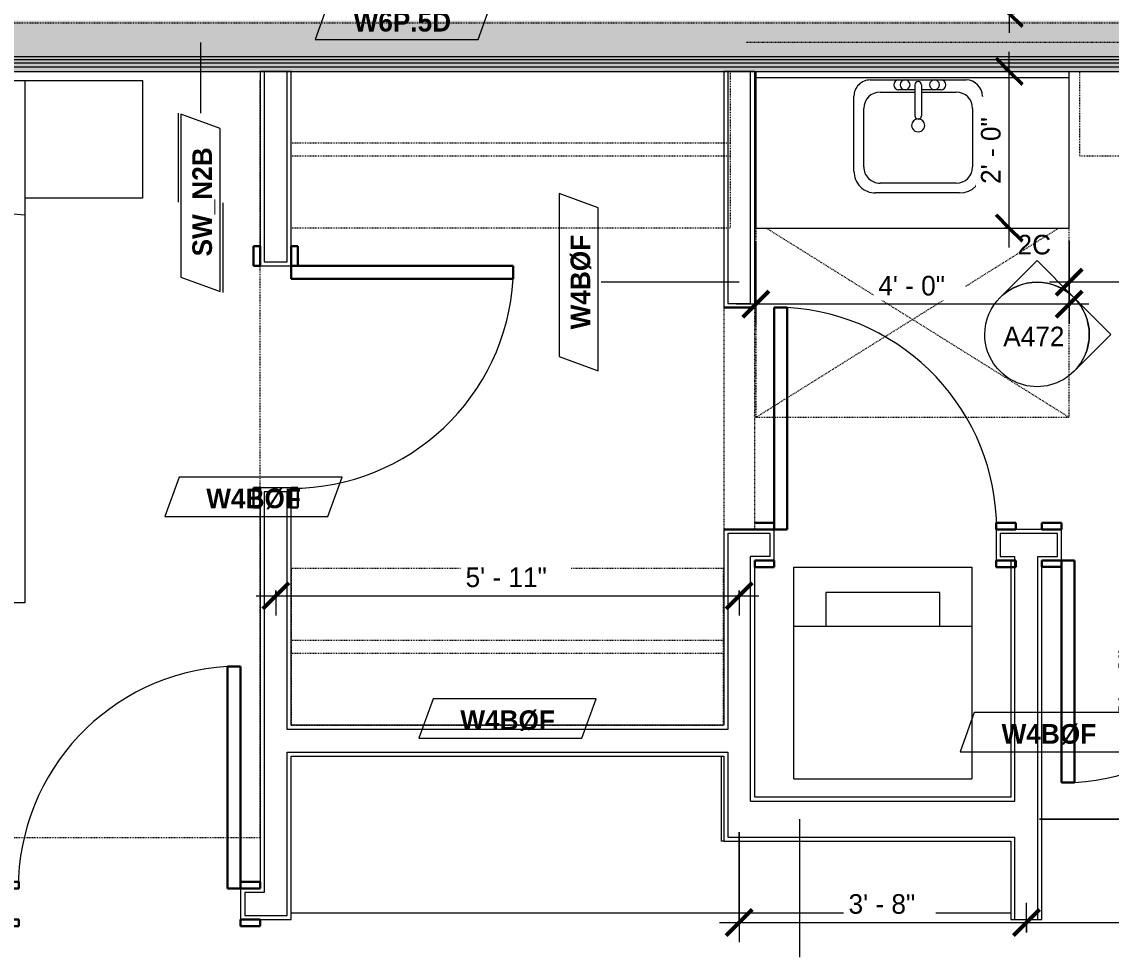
# Model space of a CAD drawing. Header units: inches. Extents: x -4010 to -1814, y 9846 to 12241.
# Drawn here: x -3726.6 to -3559.7, y 10698 to 10841.3 of the extents above; entities that cross this region are included whole.
import ezdxf

# ---------------------------------------------------------------- set-up
doc = ezdxf.new("R2010")
doc.units = ezdxf.units.IN
doc.header["$MEASUREMENT"] = 0
for name, pattern in [('Dash', [0.25, 0.125, -0.125]), ('Dash 3_32_', [0.1875, 0.09375, -0.09375]), ('Dash_2_', [0.25, 0.125, -0.125]), ('Overhead', [0.15625, 0.09375, -0.0625])]:
    doc.linetypes.add(name, pattern=pattern)
for name, color, linetype, lineweight in [('0-1', 7, 'Continuous', 5), ('A-ANNO-DIMS', 211, 'Continuous', 9), ('A-ANNO-DIMS-32', 211, 'Continuous', 9), ('A-DETL-1', 90, 'Dash 3_32_', 18), ('A-DETL-GENF-3', 92, 'Overhead', 9), ('A-DETL-MEDM', 33, 'Continuous', 30), ('A-DOOR-3', 31, 'Continuous', 9), ('A-DOOR-4', 31, 'Continuous', 30), ('A-DOOR-FRAM-3', 31, 'Continuous', 30), ('A-GENM', 5, 'Continuous', 9), ('A-GENM-HDLN', 13, 'Dash', 9), ('A-WALL', 113, 'Continuous', 18), ('A-WALL-2', 250, 'Continuous', 18), ('A-WALL-3', 113, 'Continuous', 9), ('A-WALL-IDEN', 211, 'Continuous', 9), ('G-ANNO-SYMB-3', 111, 'Continuous', 9), ('G-ANNO-SYMB-4', 111, 'Dash_2_', 9), ('I-FURN', 30, 'Continuous', 9), ('I-FURN-HDLN', 30, 'Dash', 9), ('I-WALL-1', 21, 'Continuous', 18), ('I-WALL-2', 241, 'Continuous', 5), ('I-WALL-3', 7, 'Continuous', 9), ('P-SANR-FIXT', 6, 'Continuous', 9), ('Q-CASE', 31, 'Continuous', 9), ('Q-CASE-1', 31, 'Dash', 9), ('Q-CASE-HDLN', 31, 'Dash', 9)]:
    doc.layers.add(name, color=color, linetype=linetype, lineweight=lineweight)
doc.styles.add('Century Gothic', font='ufonts.com_century-gothic.ttf', dxfattribs={"height": 3})
doc.styles.add('Century Gothic_B_1', font='GOTHICB.TTF', dxfattribs={"height": 3})
doc.dimstyles.new('OD_1__HACK_2', dxfattribs={"dimscale": 12, "dimtxt": 3.132505, "dimasz": 0.333333, "dimexe": 0.25, "dimexo": 0.166667, "dimgap": 0.041667, "dimtad": 1, "dimdec": 4, "dimrnd": 0.0625, "dimzin": 3, "dimdsep": 46, "dimlunit": 4, "dimtxsty": 'Century Gothic', "dimblk1": 'OBLIQUE', "dimblk2": 'OBLIQUE', "dimsah": 1, "dimcen": 0.09, "dimdle": 0.25, "dimazin": 0, "dimtfac": 1, "dimtdec": 4, "dimtix": 1, "dimtmove": 0, "dimatfit": 3, "dimfxl": 1, "dimtvp": 1, "dimtfill": 1, "dimfrac": 2, "dimtolj": 1, "dimtzin": 0, "dimarcsym": 2})
doc.dimstyles.new('OD_1__HACK_2_1', dxfattribs={"dimscale": 12, "dimtxt": 3.132505, "dimasz": 0.333333, "dimexe": 0.25, "dimexo": 0.166667, "dimgap": 0.041667, "dimtad": 1, "dimdec": 4, "dimrnd": 0.0625, "dimzin": 3, "dimdsep": 46, "dimlunit": 4, "dimtxsty": 'Century Gothic', "dimblk1": 'OBLIQUE', "dimblk2": 'OBLIQUE', "dimsah": 1, "dimcen": 0.09, "dimdle": 0.25, "dimazin": 0, "dimtfac": 1, "dimtdec": 4, "dimtix": 1, "dimtmove": 0, "dimatfit": 3, "dimfxl": 1, "dimtvp": 1, "dimtfill": 1, "dimfrac": 2, "dimtolj": 1, "dimtzin": 0, "dimarcsym": 2})

# ---------------------------------------------------------------- blocks, each defined once
blk = doc.blocks.new('CTR - 1st Phase - Common Walls_rvt-1-UNIT PLANS - 2ND _ 3RD FLOOR')
at = {"layer": 'I-WALL-1'}
blk.add_hatch(color=256, dxfattribs=at).paths.add_polyline_path([(-3487.3, 10833.75), (-3487.3, 10834.38), (-3852.47, 10834.38), (-3852.47, 10833.75), (-3489.32, 10833.75)], flags=0)
at = {"layer": 'I-WALL-2'}
for points in [[(-3487.3, 10836), (-3486.67, 10836), (-3486.67, 10841.5), (-3852.47, 10841.5), (-3852.47, 10836), (-3494.85, 10836)], [(-3487.3, 10835.5), (-3486.67, 10835.5), (-3486.67, 10836), (-3852.47, 10836), (-3852.47, 10835.5), (-3494.85, 10835.5)], [(-3486.67, 10835), (-3486.67, 10835.5), (-3852.47, 10835.5), (-3852.47, 10835), (-3487.3, 10835)], [(-3486.67, 10834.38), (-3486.67, 10835), (-3852.47, 10835), (-3852.47, 10834.38), (-3487.3, 10834.38)]]:
    blk.add_hatch(color=256, dxfattribs=at).paths.add_polyline_path(points, flags=0)
at = {"layer": 'A-WALL-2'}
for p, q in [((-3487.3, 10836), (-3852.47, 10836)), ((-3487.3, 10835.5), (-3852.47, 10835.5)), ((-3487.3, 10835), (-3852.47, 10835)), ((-3487.3, 10834.38), (-3852.47, 10834.38))]:
    blk.add_line(p, q, dxfattribs=at)
at = {"layer": 'I-WALL-3'}
blk.add_line((-3852.47, 10833.75), (-3527.82, 10833.75), dxfattribs=at)
blk = doc.blocks.new('SWING - SINGLE - FLUSH - 2-10 x 6-8 - PRIVACY-3199407-UNIT PLANS - 2ND _ 3RD FLOOR')
at = {"layer": 'A-DOOR-3'}
blk.add_arc((17, 2.37), 34.07, 93.3657, 180, dxfattribs=at)
at = {"layer": 'A-DOOR-4'}
for p, q in [((15, 2.37), (15, 36.38)), ((17, 36.38), (15, 36.38)), ((17, 2.37), (17, 36.38)), ((17, 2.37), (15, 2.37))]:
    blk.add_line(p, q, dxfattribs=at)
at = {"layer": 'A-DOOR-FRAM-3'}
for p, q in [((-17, 3.37), (-20, 3.37)), ((-20, 3.37), (-20, 2.37)), ((-17, 2.37), (-17, 3.37)), ((20, 3.37), (17, 3.37)), ((17, 3.37), (17, 2.37)), ((20, 2.37), (20, 3.37)), ((-20, 2.37), (-17, 2.37)), ((17, 2.37), (20, 2.37)), ((-17, -2.38), (-20, -2.38)), ((-20, -2.38), (-20, -3.38)), ((-17, -3.38), (-17, -2.38)), ((20, -2.38), (17, -2.38)), ((17, -2.38), (17, -3.38)), ((20, -3.38), (20, -2.38)), ((-20, -3.38), (-17, -3.38)), ((17, -3.38), (20, -3.38))]:
    blk.add_line(p, q, dxfattribs=at)
blk = doc.blocks.new('OD_CW_Closet - OD_CW_Closet-3838442-UNIT PLANS - 2ND _ 3RD FLOOR')
at = {"layer": 'Q-CASE-HDLN'}
for p, q in [((0.74, -24), (0.74, 0)), ((0.74, 0), (67.99, 0)), ((67.99, 0), (67.99, -24)), ((0.74, -11), (67.99, -11)), ((0.74, -13), (67.99, -13)), ((67.99, -24), (0.74, -24))]:
    blk.add_line(p, q, dxfattribs=at)
blk = doc.blocks.new('Bed-Standard - King 78_ x 80_-3761489-UNIT PLANS - 2ND _ 3RD FLOOR')
at = {"layer": 'I-FURN'}
for p, q in [((-28.31, 41.8), (49.69, 41.8)), ((-28.31, -38.2), (-28.31, 41.8)), ((49.69, 41.8), (49.69, -38.2)), ((49.69, -24.2), (-28.31, -17.63)), ((-25.31, -24.2), (46.69, -24.2)), ((-25.31, -36.2), (-25.31, -24.2)), ((46.69, -36.2), (46.69, -24.2)), ((-25.31, -36.2), (46.69, -36.2)), ((49.69, -38.2), (-28.31, -38.2))]:
    blk.add_line(p, q, dxfattribs=at)
at = {"layer": 'I-FURN-HDLN'}
for p, q in [((-64.31, 77.8), (73.69, 77.8)), ((-64.31, 27.19), (-64.31, 77.8)), ((67.69, 77.8), (67.69, 49.81)), ((73.69, 77.8), (73.69, 49.25)), ((67.69, 40.75), (67.69, -38.2)), ((73.69, 40.75), (73.69, -38.2)), ((-64.31, -9.81), (-64.31, 24.19)), ((-64.31, -38.2), (-64.31, -12.81))]:
    blk.add_line(p, q, dxfattribs=at)
blk = doc.blocks.new('SWING - SINGLE - FLUSH - 2-10 x 6-8 - PRIVACY-3199405-UNIT PLANS - 2ND _ 3RD FLOOR')
at = {"layer": 'A-DOOR-3'}
blk.add_arc((17, -2.37), 34.07, 180, 266.6343, dxfattribs=at)
at = {"layer": 'A-DOOR-4'}
for p, q in [((15, -2.37), (15, -36.38)), ((17, -2.37), (15, -2.37)), ((17, -2.37), (17, -36.38)), ((17, -36.38), (15, -36.38))]:
    blk.add_line(p, q, dxfattribs=at)
at = {"layer": 'A-DOOR-FRAM-3'}
for p, q in [((-20, 2.38), (-20, 3.38)), ((-20, 3.38), (-17, 3.38)), ((-17, 3.38), (-17, 2.38)), ((17, 2.38), (17, 3.38)), ((17, 3.38), (20, 3.38)), ((20, 3.38), (20, 2.38)), ((-17, 2.38), (-20, 2.38)), ((20, 2.38), (17, 2.38)), ((-20, -2.37), (-17, -2.37)), ((-20, -3.37), (-20, -2.37)), ((-17, -2.37), (-17, -3.37)), ((17, -2.37), (20, -2.37)), ((17, -3.37), (17, -2.37)), ((20, -2.37), (20, -3.37)), ((-17, -3.37), (-20, -3.37)), ((20, -3.37), (17, -3.37))]:
    blk.add_line(p, q, dxfattribs=at)
blk = doc.blocks.new('Table-Night Stand - 18_ x 18_ x 24_-V26-UNIT PLANS - 2ND _ 3RD FLOOR')
at = {"layer": 'I-FURN'}
for p, q in [((0.15, 0), (18.15, 0)), ((0.15, -18), (0.15, 0)), ((18.15, -18), (0.15, -18))]:
    blk.add_line(p, q, dxfattribs=at)
blk = doc.blocks.new('Stacked Washer and Dryer - 26_x25_ - Private-3627842-UNIT PLANS - 2ND _ 3RD FLOOR')
at = {"layer": 'P-SANR-FIXT'}
for p, q in [((0, 13.625), (32.4375, 13.625)), ((0, 13.625), (0, -13.625)), ((23.34375, -13.625), (23.34375, 13.625)), ((32.4375, 13.625), (32.4375, -13.625)), ((28.53125, 8.75), (23.34375, 8.75)), ((28.53125, -8.75), (28.53125, 8.75)), ((23.34375, -8.75), (28.53125, -8.75)), ((32.4375, -13.625), (0, -13.625))]:
    blk.add_line(p, q, dxfattribs=at)
blk = doc.blocks.new('Door-Opening - 34_ x 80_-3928388-UNIT PLANS - 2ND _ 3RD FLOOR')
at = {"layer": 'A-DETL-GENF-3'}
for p, q in [((16.68, 2.38), (-17.32, 2.38)), ((-17.32, -2.37), (16.68, -2.37))]:
    blk.add_line(p, q, dxfattribs=at)
at = {"layer": 'A-DETL-MEDM'}
for p, q in [((-17.32, 2.38), (-17.32, -2.37)), ((16.68, -2.37), (16.68, 2.38))]:
    blk.add_line(p, q, dxfattribs=at)
blk = doc.blocks.new('M_Sink Vanity-Square - 500 x 440mm-1372835-UNIT PLANS - 2ND _ 3RD FLOOR')
at = {"layer": 'P-SANR-FIXT'}
for p, q in [((-5.72, 10.23), (7.14, 10.23)), ((-5.22, 8.73), (6.46, 8.73)), ((-9.22, -4.59), (-9.22, 6.73)), ((10.46, 6.91), (10.46, -4.59)), ((-7.72, -2.72), (-7.72, 6.23)), ((8.96, 6.23), (8.96, -2.72)), ((0.12, -6.33), (0.12, -1.59)), ((1.12, -6.33), (1.12, -1.59)), ((0.12, -5.22), (-5.22, -5.22)), ((-2.88, -5.59), (0.12, -5.59)), ((6.46, -5.22), (1.12, -5.22)), ((1.12, -5.59), (3.62, -5.59)), ((7.96, -7.09), (-6.72, -7.09)), ((3.62, -7.09), (-2.88, -7.09))]:
    blk.add_line(p, q, dxfattribs=at)
for centre, radius, start, end in [((-5.72, 6.73), 3.5, 90, 180), ((7.14, 6.91), 3.32, 360, 90), ((-5.22, 6.23), 2.5, 90, 180), ((6.46, 6.23), 2.5, 360, 90), ((0.62, -0.13), 1, 360, 180), ((0.62, -0.13), 1, 180, 0), ((0.62, -1.59), 0.5, 360, 180), ((-5.22, -2.72), 2.5, 180, 270), ((6.46, -2.72), 2.5, 270, 360), ((-6.72, -4.59), 2.5, 180, 270), ((7.96, -4.59), 2.5, 270, 0), ((-2.88, -6.34), 0.75, 90, 270), ((-1.88, -6.34), 0.75, 360, 180), ((-1.88, -6.34), 0.75, 180, 0), ((0.62, -6.33), 0.5, 180, 0), ((2.62, -6.34), 0.75, 0, 180), ((2.62, -6.34), 0.75, 180, 0), ((3.62, -6.34), 0.75, 270, 90)]:
    blk.add_arc(centre, radius, start, end, dxfattribs=at)
blk = doc.blocks.new('Bath Vanity - Bath Vanity 48_-3150017-UNIT PLANS - 2ND _ 3RD FLOOR')
at = {"layer": 'Q-CASE'}
for p, q in [((24.74, 24), (-23.26, 24)), ((-23.26, 24), (-23.26, 1)), ((24.74, 1), (24.74, 24))]:
    blk.add_line(p, q, dxfattribs=at)
blk = doc.blocks.new('ADA Clearances - 30_x48_-V52-UNIT PLANS - 2ND _ 3RD FLOOR')
at = {"layer": 'A-GENM-HDLN'}
for p, q in [((-14, -22.41), (15, 24)), ((15, 24), (-14, 24)), ((15, -24), (15, 24)), ((15, -24), (-14, 22.41)), ((-14, -24), (15, -24))]:
    blk.add_line(p, q, dxfattribs=at)
blk = doc.blocks.new('BATHROOM MIRROR - BATHROOM MIRROR 48_-3123886-UNIT PLANS - 2ND _ 3RD FLOOR')
at = {"layer": 'Q-CASE'}
for p, q in [((-23.26, -23), (24.74, -23)), ((-23.26, -23), (-23.26, -24)), ((24.74, -24), (24.74, -23)), ((24.74, -24), (-23.26, -24))]:
    blk.add_line(p, q, dxfattribs=at)
blk = doc.blocks.new('300 Series Wall Hung Cabinet_326 - 30_-2909953-UNIT PLANS - 2ND _ 3RD FLOOR')
at = {"layer": 'Q-CASE'}
for p, q in [((-2.01, 14.69), (-2.5, 14.69)), ((-2.5, 14.69), (-2.5, 13.19)), ((-2.01, 13.19), (-2.01, 14.69)), ((2.49, 14.69), (2, 14.69)), ((2, 14.69), (2, 13.19)), ((2.49, 13.19), (2.49, 14.69)), ((-2.01, 13.19), (-2.5, 13.19)), ((2.49, 13.19), (2, 13.19))]:
    blk.add_line(p, q, dxfattribs=at)
at = {"layer": 'Q-CASE-1'}
for p, q in [((-15, 0.19), (-15, 13.19)), ((-15, 13.19), (15, 13.19)), ((15, 13.19), (15, 0.19)), ((15, 0.19), (-15, 0.19))]:
    blk.add_line(p, q, dxfattribs=at)
blk = doc.blocks.new('SWING - SINGLE - FLUSH - 2-10 x 6-8 - PASSAGE-3928390-UNIT PLANS - 2ND _ 3RD FLOOR')
at = {"layer": 'A-DOOR-3'}
blk.add_arc((17, -2.37), 34.07, 180, 266.6343, dxfattribs=at)
at = {"layer": 'A-DOOR-4'}
for p, q in [((15, -2.37), (15, -36.38)), ((17, -2.37), (15, -2.37)), ((17, -2.37), (17, -36.38)), ((17, -36.38), (15, -36.38))]:
    blk.add_line(p, q, dxfattribs=at)
at = {"layer": 'A-DOOR-FRAM-3'}
for p, q in [((-20, 2.38), (-20, 3.38)), ((-20, 3.38), (-17, 3.38)), ((-17, 3.38), (-17, 2.38)), ((17, 2.38), (17, 3.38)), ((17, 3.38), (20, 3.38)), ((20, 3.38), (20, 2.38)), ((-17, 2.38), (-20, 2.38)), ((20, 2.38), (17, 2.38)), ((-20, -2.37), (-17, -2.37)), ((-20, -3.37), (-20, -2.37)), ((-17, -2.37), (-17, -3.37)), ((17, -2.37), (20, -2.37)), ((17, -3.37), (17, -2.37)), ((-17, -3.37), (-20, -3.37)), ((20, -3.37), (17, -3.37))]:
    blk.add_line(p, q, dxfattribs=at)
blk = doc.blocks.new('OD_CW_Closet - OD_CW_Closet-3890306-UNIT PLANS - 2ND _ 3RD FLOOR')
at = {"layer": 'Q-CASE-HDLN'}
for p, q in [((66.99, 24), (0.74, 24)), ((0.74, 24), (0.74, 0)), ((66.99, 0), (66.99, 24)), ((0.74, 13), (66.99, 13)), ((0.74, 11), (66.99, 11)), ((0.74, 0), (66.99, 0))]:
    blk.add_line(p, q, dxfattribs=at)
blk = doc.blocks.new('Casework 15 - Casework 1-3930286-UNIT PLANS - 2ND _ 3RD FLOOR')
at = {"layer": 'Q-CASE'}
for p, q in [((-3619.4, 10715.81), (-3619.4, 10728.81)), ((-3619.05, 10715.81), (-3619.4, 10715.81)), ((-3685.3, 10704.81), (-3575.05, 10704.81))]:
    blk.add_line(p, q, dxfattribs=at)
blk = doc.blocks.new('Elevation - Filled Arrow-152140-UNIT PLANS - 2ND _ 3RD FLOOR')
at = {"layer": 'G-ANNO-SYMB-3'}
for start, end in [(360, 180), (180, 360)]:
    blk.add_arc((0, 0), 0.25, start, end, dxfattribs=at)
blk = doc.blocks.new('Elevation - Filled Arrow-151867-UNIT PLANS - 2ND _ 3RD FLOOR')
at = {"layer": 'G-ANNO-SYMB-3'}
for p, q in [((0, 0.3536), (-0.1768, 0.1768)), ((0.1768, 0.1768), (0, 0.3536))]:
    blk.add_line(p, q, dxfattribs=at)
blk.add_arc((0, 0), 0.25, 45, 135, dxfattribs=at)
blk = doc.blocks.new('DIMBLOCK75-UNIT PLANS - 2ND _ 3RD FLOOR')
at = {"layer": 'A-ANNO-DIMS-32', "lineweight": 50}
for p, q in [((-3687.67, 10753.4), (-3685.67, 10755.4)), ((-3616.67, 10753.4), (-3614.67, 10755.4)), ((-3687.67, 10753.4), (-3689.67, 10751.4)), ((-3616.67, 10753.4), (-3618.67, 10751.4))]:
    blk.add_line(p, q, dxfattribs=at)
at = {"layer": 'A-ANNO-DIMS-32'}
for p, q in [((-3690.67, 10753.4), (-3613.67, 10753.4)), ((-3687.67, 10754.23), (-3687.67, 10750.4)), ((-3687.67, 10753.4), (-3687.67, 10754.23)), ((-3616.67, 10754.23), (-3616.67, 10750.4)), ((-3616.67, 10753.4), (-3616.67, 10754.23))]:
    blk.add_line(p, q, dxfattribs=at)
at = {"layer": 'A-ANNO-DIMS-32', "color": 0, "insert": (-3658.59, 10757.74), "char_height": 3, "width": 15.394, "attachment_point": 1, "line_spacing_factor": 0.984502, "style": 'Century Gothic', "bg_fill": 3, "box_fill_scale": 1.25, "bg_fill_color": 256, "bg_fill_true_color": 13158600, "bg_fill_transparency": 0}
blk.add_mtext('5\' - 11"', dxfattribs=at)
blk = doc.blocks.new('_Oblique')
at = {"color": 0, "linetype": 'ByBlock', "lineweight": -2}
blk.add_line((-0.5, -0.5), (0.5, 0.5), dxfattribs=at)
blk = doc.blocks.new('DIMBLOCK80-UNIT PLANS - 2ND _ 3RD FLOOR')
at = {"layer": 'A-ANNO-DIMS-32'}
for p, q in [((-3614.11, 10807.75), (-3614.11, 10795.07)), ((-3614.11, 10798.07), (-3614.11, 10807.75)), ((-3566.11, 10807.75), (-3566.11, 10795.07)), ((-3566.11, 10798.07), (-3566.11, 10807.75)), ((-3563.11, 10798.07), (-3617.11, 10798.07))]:
    blk.add_line(p, q, dxfattribs=at)
at = {"layer": 'A-ANNO-DIMS-32', "lineweight": 50}
for p, q in [((-3614.11, 10798.07), (-3612.11, 10800.07)), ((-3566.11, 10798.07), (-3564.11, 10800.07)), ((-3614.11, 10798.07), (-3616.11, 10796.07)), ((-3566.11, 10798.07), (-3568.11, 10796.07))]:
    blk.add_line(p, q, dxfattribs=at)
at = {"layer": 'A-ANNO-DIMS-32', "color": 0, "insert": (-3595.36, 10802.42), "char_height": 3, "width": 12.5897, "attachment_point": 1, "line_spacing_factor": 0.984502, "style": 'Century Gothic', "bg_fill": 3, "box_fill_scale": 1.25, "bg_fill_color": 256, "bg_fill_true_color": 13158600, "bg_fill_transparency": 0}
blk.add_mtext('4\' - 0"', dxfattribs=at)
blk = doc.blocks.new('DIMBLOCK81-UNIT PLANS - 2ND _ 3RD FLOOR')
at = {"layer": 'A-ANNO-DIMS-32'}
for p, q in [((-3575.29, 10806.75), (-3575.29, 10836.75)), ((-3576.12, 10833.75), (-3572.29, 10833.75)), ((-3575.29, 10833.75), (-3576.12, 10833.75)), ((-3576.12, 10809.75), (-3572.29, 10809.75)), ((-3575.29, 10809.75), (-3576.12, 10809.75))]:
    blk.add_line(p, q, dxfattribs=at)
at = {"layer": 'A-ANNO-DIMS-32', "lineweight": 50}
for p, q in [((-3575.29, 10833.75), (-3577.29, 10835.75)), ((-3575.29, 10833.75), (-3573.29, 10831.75)), ((-3575.29, 10809.75), (-3577.29, 10811.75)), ((-3575.29, 10809.75), (-3573.29, 10807.75))]:
    blk.add_line(p, q, dxfattribs=at)
at = {"layer": 'A-ANNO-DIMS-32', "color": 0, "insert": (-3579.63, 10816.51), "char_height": 3, "width": 12.5897, "attachment_point": 1, "rotation": 90, "line_spacing_factor": 0.984502, "style": 'Century Gothic', "bg_fill": 3, "box_fill_scale": 1.25, "bg_fill_color": 256, "bg_fill_true_color": 13158600, "bg_fill_transparency": 0}
blk.add_mtext('2\' - 0"', dxfattribs=at)
blk = doc.blocks.new('DIMBLOCK83-UNIT PLANS - 2ND _ 3RD FLOOR')
at = {"layer": 'A-ANNO-DIMS-32', "lineweight": 50}
for p, q in [((-3575.29, 10866.63), (-3577.29, 10868.63)), ((-3575.29, 10866.63), (-3573.29, 10864.63)), ((-3575.29, 10842.63), (-3577.29, 10844.63)), ((-3575.29, 10842.63), (-3573.29, 10840.63))]:
    blk.add_line(p, q, dxfattribs=at)
at = {"layer": 'A-ANNO-DIMS-32'}
for p, q in [((-3575.29, 10869.63), (-3575.29, 10839.63)), ((-3574.46, 10866.63), (-3578.29, 10866.63)), ((-3575.29, 10866.63), (-3574.46, 10866.63)), ((-3574.46, 10842.63), (-3578.29, 10842.63)), ((-3575.29, 10842.63), (-3574.46, 10842.63))]:
    blk.add_line(p, q, dxfattribs=at)
at = {"layer": 'A-ANNO-DIMS-32', "color": 0, "insert": (-3579.63, 10849.38), "char_height": 3, "width": 12.5897, "attachment_point": 1, "rotation": 90, "line_spacing_factor": 0.984502, "style": 'Century Gothic', "bg_fill": 3, "box_fill_scale": 1.25, "bg_fill_color": 256, "bg_fill_true_color": 13158600, "bg_fill_transparency": 0}
blk.add_mtext('2\' - 0"', dxfattribs=at)
blk = doc.blocks.new('DIMBLOCK268-UNIT PLANS - 2ND _ 3RD FLOOR')
at = {"layer": 'A-ANNO-DIMS-32'}
for p, q in [((-3616.67, 10717.19), (-3616.67, 10700.34)), ((-3616.67, 10703.34), (-3616.67, 10717.19)), ((-3572.67, 10701.81), (-3572.67, 10706.34)), ((-3619.67, 10703.34), (-3572.67, 10703.34)), ((-3572.67, 10703.34), (-3572.67, 10701.81))]:
    blk.add_line(p, q, dxfattribs=at)
at = {"layer": 'A-ANNO-DIMS-32', "lineweight": 50}
for p, q in [((-3616.67, 10703.34), (-3614.67, 10705.34)), ((-3572.67, 10703.34), (-3570.67, 10705.34)), ((-3616.67, 10703.34), (-3618.67, 10701.34)), ((-3572.67, 10703.34), (-3574.67, 10701.34))]:
    blk.add_line(p, q, dxfattribs=at)
at = {"layer": 'A-ANNO-DIMS-32', "color": 0, "insert": (-3599.92, 10707.69), "char_height": 3, "width": 12.5897, "attachment_point": 1, "line_spacing_factor": 0.984502, "style": 'Century Gothic', "bg_fill": 3, "box_fill_scale": 1.25, "bg_fill_color": 256, "bg_fill_true_color": 13158600, "bg_fill_transparency": 0}
blk.add_mtext('3\' - 8"', dxfattribs=at)
blk = doc.blocks.new('DIMBLOCK269-UNIT PLANS - 2ND _ 3RD FLOOR')
at = {"layer": 'A-ANNO-DIMS-32'}
for p, q in [((-3519.67, 10712.69), (-3519.67, 10700.34)), ((-3519.67, 10703.34), (-3519.67, 10712.69)), ((-3572.67, 10701.81), (-3572.67, 10706.34)), ((-3572.67, 10703.34), (-3519.67, 10703.34)), ((-3572.67, 10703.34), (-3572.67, 10701.81))]:
    blk.add_line(p, q, dxfattribs=at)
at = {"layer": 'A-ANNO-DIMS-32', "lineweight": 50}
for p, q in [((-3572.67, 10703.34), (-3570.67, 10705.34)), ((-3519.67, 10703.34), (-3517.67, 10705.34)), ((-3572.67, 10703.34), (-3574.67, 10701.34)), ((-3519.67, 10703.34), (-3521.67, 10701.34))]:
    blk.add_line(p, q, dxfattribs=at)
at = {"layer": 'A-ANNO-DIMS-32', "color": 0, "insert": (-3551.42, 10707.69), "char_height": 3, "width": 12.5897, "attachment_point": 1, "line_spacing_factor": 0.984502, "style": 'Century Gothic', "bg_fill": 3, "box_fill_scale": 1.25, "bg_fill_color": 256, "bg_fill_true_color": 13158600, "bg_fill_transparency": 0}
blk.add_mtext('4\' - 5"', dxfattribs=at)
blk = doc.blocks.new('DIMBLOCK271-UNIT PLANS - 2ND _ 3RD FLOOR')
at = {"layer": 'A-ANNO-DIMS-32', "lineweight": 50}
for p, q in [((-3554.22, 10761.19), (-3556.22, 10763.19)), ((-3554.22, 10761.19), (-3552.22, 10759.19)), ((-3554.22, 10719.19), (-3556.22, 10721.19)), ((-3554.22, 10719.19), (-3552.22, 10717.19))]:
    blk.add_line(p, q, dxfattribs=at)
at = {"layer": 'A-ANNO-DIMS-32'}
for p, q in [((-3554.22, 10764.19), (-3554.22, 10716.19)), ((-3553.39, 10761.19), (-3557.22, 10761.19)), ((-3554.22, 10761.19), (-3553.39, 10761.19)), ((-3570.67, 10719.19), (-3551.22, 10719.19)), ((-3554.22, 10719.19), (-3570.67, 10719.19))]:
    blk.add_line(p, q, dxfattribs=at)
at = {"layer": 'A-ANNO-DIMS-32', "color": 0, "insert": (-3558.57, 10734.94), "char_height": 3, "width": 12.5897, "attachment_point": 1, "rotation": 90, "line_spacing_factor": 0.984502, "style": 'Century Gothic', "bg_fill": 3, "box_fill_scale": 1.25, "bg_fill_color": 256, "bg_fill_true_color": 13158600, "bg_fill_transparency": 0}
blk.add_mtext('3\' - 6"', dxfattribs=at)
blk = doc.blocks.new('DIMBLOCK368-UNIT PLANS - 2ND _ 3RD FLOOR')
at = {"layer": 'A-ANNO-DIMS-32'}
for p, q in [((-3566.11, 10807.75), (-3566.11, 10798.44)), ((-3566.11, 10801.44), (-3566.11, 10807.75)), ((-3532.57, 10800.61), (-3532.57, 10804.44)), ((-3529.57, 10801.44), (-3569.11, 10801.44)), ((-3532.57, 10801.44), (-3532.57, 10800.61))]:
    blk.add_line(p, q, dxfattribs=at)
at = {"layer": 'A-ANNO-DIMS-32', "lineweight": 50}
for p, q in [((-3566.11, 10801.44), (-3564.11, 10803.44)), ((-3532.57, 10801.44), (-3530.57, 10803.44)), ((-3566.11, 10801.44), (-3568.11, 10799.44)), ((-3532.57, 10801.44), (-3534.57, 10799.44))]:
    blk.add_line(p, q, dxfattribs=at)
at = {"layer": 'A-ANNO-DIMS-32', "color": 0, "insert": (-3556.85, 10805.78), "char_height": 3, "width": 18.0194, "attachment_point": 1, "line_spacing_factor": 0.984502, "style": 'Century Gothic', "bg_fill": 3, "box_fill_scale": 1.25, "bg_fill_color": 256, "bg_fill_true_color": 13158600, "bg_fill_transparency": 0}
blk.add_mtext('33" MIN', dxfattribs=at)
blk = doc.blocks.new('Wall Tag - Arch Wall-3956453-UNIT PLANS - 2ND _ 3RD FLOOR')
at = {"layer": 'A-WALL-IDEN'}
for p, q in [((-0.3561, 0.0937), (-0.4244, -0.0937)), ((0.4244, 0.0937), (-0.3561, 0.0937)), ((0.3561, -0.0937), (0.4244, 0.0937)), ((-0.4244, -0.0937), (0.3561, -0.0937))]:
    blk.add_line(p, q, dxfattribs=at)
blk = doc.blocks.new('Wall Tag - Shear Wall-3956451-UNIT PLANS - 2ND _ 3RD FLOOR')
at = {"layer": 'A-WALL-IDEN'}
for p, q in [((0.4291, 0.1068), (0.0033, 0.1068)), ((-0.3561, 0.0937), (-0.4244, -0.0937)), ((0.4244, 0.0937), (-0.3561, 0.0937)), ((0.3561, -0.0937), (0.4244, 0.0937)), ((-0.4244, -0.0937), (0.3561, -0.0937)), ((0, -0.1068), (-0.4291, -0.1068))]:
    blk.add_line(p, q, dxfattribs=at)

msp = doc.modelspace()

# ---------------------------------------------------------------- linework, layer by layer
at = {"layer": 'A-DETL-1'}
msp.add_line((-3489.67374, 10838.1894), (-3615.67374, 10838.1894), dxfattribs=at)
msp.add_line((-3489.67374, 10838.1894), (-3615.67374, 10838.1894), dxfattribs=at)
at = {"layer": 'A-WALL'}
for p, q in [((-3689.42374, 10833.7519), (-3689.42374, 10804.56899)), ((-3685.92374, 10804.56899), (-3685.92374, 10833.7519)), ((-3618.42374, 10833.7519), (-3618.42374, 10798.1894)), ((-3614.92374, 10798.1894), (-3614.92374, 10833.7519)), ((-3689.42374, 10804.56899), (-3685.92374, 10804.56899)), ((-3618.42374, 10798.1894), (-3614.92374, 10798.1894)), ((-3689.42374, 10769.31899), (-3689.42374, 10707.9394)), ((-3685.92374, 10769.31899), (-3689.42374, 10769.31899)), ((-3685.92374, 10732.9394), (-3685.92374, 10769.31899)), ((-3611.92374, 10762.9394), (-3618.42374, 10762.9394)), ((-3618.42374, 10762.9394), (-3618.42374, 10732.9394)), ((-3611.92374, 10759.4394), (-3611.92374, 10762.9394)), ((-3567.92374, 10762.9394), (-3576.67374, 10762.9394)), ((-3576.67374, 10762.9394), (-3576.67374, 10759.4394)), ((-3567.92374, 10759.4394), (-3567.92374, 10762.9394)), ((-3611.92374, 10759.4394), (-3614.92374, 10759.4394)), ((-3614.92374, 10721.9394), (-3614.92374, 10759.4394)), ((-3576.67374, 10759.4394), (-3574.42374, 10759.4394)), ((-3574.42374, 10721.9394), (-3574.42374, 10759.4394)), ((-3570.92374, 10759.4394), (-3567.92374, 10759.4394)), ((-3570.92374, 10703.8144), (-3570.92374, 10759.4394)), ((-3618.42374, 10732.9394), (-3685.92374, 10732.9394)), ((-3685.92374, 10704.4394), (-3685.92374, 10729.4394)), ((-3685.92374, 10729.4394), (-3618.42374, 10729.4394)), ((-3618.42374, 10729.4394), (-3618.42374, 10716.4394)), ((-3614.92374, 10721.9394), (-3574.42374, 10721.9394)), ((-3618.42374, 10716.4394), (-3574.42374, 10716.4394)), ((-3574.42374, 10703.8144), (-3574.42374, 10716.4394)), ((-3689.42374, 10707.9394), (-3692.42374, 10707.9394)), ((-3692.42374, 10707.9394), (-3692.42374, 10704.4394)), ((-3692.42374, 10704.4394), (-3685.92374, 10704.4394))]:
    msp.add_line(p, q, dxfattribs=at)
at = {"layer": 'A-WALL-3'}
for p, q in [((-3685.29874, 10833.7519), (-3690.04874, 10833.7519)), ((-3690.04874, 10833.7519), (-3690.04874, 10803.94399)), ((-3685.29874, 10803.94399), (-3685.29874, 10833.7519)), ((-3614.29874, 10833.7519), (-3619.04874, 10833.7519)), ((-3619.04874, 10833.7519), (-3619.04874, 10797.5644)), ((-3614.29874, 10797.5644), (-3614.29874, 10833.7519)), ((-3690.04874, 10803.94399), (-3685.29874, 10803.94399)), ((-3685.29874, 10769.94399), (-3690.04874, 10769.94399)), ((-3690.04874, 10769.94399), (-3690.04874, 10708.5644)), ((-3685.29874, 10733.5644), (-3685.29874, 10769.94399)), ((-3619.04874, 10763.5644), (-3619.04874, 10733.5644)), ((-3611.29874, 10763.5644), (-3614.29874, 10763.5644)), ((-3611.29874, 10758.8144), (-3611.29874, 10763.5644)), ((-3567.29874, 10763.5644), (-3577.29874, 10763.5644)), ((-3577.29874, 10763.5644), (-3577.29874, 10758.8144)), ((-3567.29874, 10758.8144), (-3567.29874, 10763.5644)), ((-3614.29874, 10758.8144), (-3611.29874, 10758.8144)), ((-3614.29874, 10722.5644), (-3614.29874, 10758.8144)), ((-3577.29874, 10758.8144), (-3575.04874, 10758.8144)), ((-3575.04874, 10758.8144), (-3575.04874, 10722.5644)), ((-3570.29874, 10758.8144), (-3567.29874, 10758.8144)), ((-3570.29874, 10703.8144), (-3570.29874, 10758.8144)), ((-3619.04874, 10733.5644), (-3685.29874, 10733.5644)), ((-3685.29874, 10703.8144), (-3685.29874, 10728.8144)), ((-3685.29874, 10728.8144), (-3619.04874, 10728.8144)), ((-3619.04874, 10728.8144), (-3619.04874, 10715.8144)), ((-3575.04874, 10722.5644), (-3614.29874, 10722.5644)), ((-3619.04874, 10715.8144), (-3575.04874, 10715.8144)), ((-3575.04874, 10715.8144), (-3575.04874, 10703.8144)), ((-3690.04874, 10708.5644), (-3693.04874, 10708.5644)), ((-3693.04874, 10708.5644), (-3693.04874, 10703.8144)), ((-3693.04874, 10703.8144), (-3685.29874, 10703.8144)), ((-3575.04874, 10703.8144), (-3570.29874, 10703.8144))]:
    msp.add_line(p, q, dxfattribs=at)
at = {"layer": 'A-WALL-IDEN'}
msp.add_line((-3699.19297, 10838.1894), (-3699.19297, 10827.34624), dxfattribs=at)
at = {"layer": 'G-ANNO-SYMB-4'}
msp.add_line((-3885.76566, 10841.1894), (-3435.32374, 10841.1894), dxfattribs=at)

# ---------------------------------------------------------------- block references
at = {"layer": '0-1'}
msp.add_blockref('CTR - 1st Phase - Common Walls_rvt-1-UNIT PLANS - 2ND _ 3RD FLOOR', (0, 0), dxfattribs=at)
at = {"layer": 'A-DOOR-3'}
for name, p, rotation in [('SWING - SINGLE - FLUSH - 2-10 x 6-8 - PRIVACY-3199405-UNIT PLANS - 2ND _ 3RD FLOOR', (-3687.67374, 10786.94399), 89.9999999999788), ('Door-Opening - 34_ x 80_-3928388-UNIT PLANS - 2ND _ 3RD FLOOR', (-3616.67374, 10780.24201), 270.0000000000393), ('SWING - SINGLE - FLUSH - 2-10 x 6-8 - PASSAGE-3928390-UNIT PLANS - 2ND _ 3RD FLOOR', (-3594.29874, 10761.1894), 180), ('SWING - SINGLE - FLUSH - 2-10 x 6-8 - PRIVACY-3199407-UNIT PLANS - 2ND _ 3RD FLOOR', (-3550.29874, 10761.1894), 180)]:
    msp.add_blockref(name, p, dxfattribs=dict(at, rotation=rotation))
msp.add_blockref('SWING - SINGLE - FLUSH - 2-10 x 6-8 - PRIVACY-3199407-UNIT PLANS - 2ND _ 3RD FLOOR', (-3710.04874, 10706.1894), dxfattribs=at)
at = {"layer": 'A-GENM', "rotation": 269.9999999998668}
msp.add_blockref('ADA Clearances - 30_x48_-V52-UNIT PLANS - 2ND _ 3RD FLOOR', (-3590.11124, 10795.74731), dxfattribs=at)
at = {"layer": 'A-WALL-IDEN', "xscale": 31.99999999999999, "yscale": 31.99999999999999, "zscale": 31.99999999999999}
for p in [(-3668.07374, 10841.60741), (-3691.09175, 10768.57631), (-3652.17374, 10734.60741)]:
    msp.add_blockref('Wall Tag - Arch Wall-3956453-UNIT PLANS - 2ND _ 3RD FLOOR', p, dxfattribs=at)
at = {"layer": 'A-WALL-IDEN', "xscale": 31.99999999999999, "yscale": 31.99999999999999, "zscale": 31.99999999999999, "rotation": 89.99999999999991}
for name, p in [('Wall Tag - Shear Wall-3956451-UNIT PLANS - 2ND _ 3RD FLOOR', (-3699.19297, 10813.61454)), ('Wall Tag - Arch Wall-3956453-UNIT PLANS - 2ND _ 3RD FLOOR', (-3641.2486, 10801.43538))]:
    msp.add_blockref(name, p, dxfattribs=at)
at = {"layer": 'G-ANNO-SYMB-3', "xscale": 31.99999999999999, "yscale": 31.99999999999999, "zscale": 31.99999999999999}
msp.add_blockref('Elevation - Filled Arrow-151867-UNIT PLANS - 2ND _ 3RD FLOOR', (-3571.03932, 10793.44089), dxfattribs=at)
at = {"layer": 'G-ANNO-SYMB-3', "extrusion": (0, 0, -1), "xscale": 31.99999999999999, "yscale": 31.99999999999999, "zscale": 31.99999999999999, "rotation": 180}
msp.add_blockref('Elevation - Filled Arrow-152140-UNIT PLANS - 2ND _ 3RD FLOOR', (3571.03932, 10793.44089), dxfattribs=at)
at = {"layer": 'G-ANNO-SYMB-3', "xscale": 31.99999999999999, "yscale": 31.99999999999999, "zscale": 31.99999999999999, "rotation": 270.0000000000033}
msp.add_blockref('Elevation - Filled Arrow-151867-UNIT PLANS - 2ND _ 3RD FLOOR', (-3571.03932, 10793.44089), dxfattribs=at)
at = {"layer": 'I-FURN', "rotation": 180}
for name, p in [('Bed-Standard - King 78_ x 80_-3761489-UNIT PLANS - 2ND _ 3RD FLOOR', (-3754.41021, 10794.12914)), ('Table-Night Stand - 18_ x 18_ x 24_-V26-UNIT PLANS - 2ND _ 3RD FLOOR', (-3707.95174, 10814.33405))]:
    msp.add_blockref(name, p, dxfattribs=at)
at = {"layer": 'P-SANR-FIXT'}
for name, p, rotation in [('M_Sink Vanity-Square - 500 x 440mm-1372835-UNIT PLANS - 2ND _ 3RD FLOOR', (-3588.63175, 10825.34815), 180), ('Stacked Washer and Dryer - 26_x25_ - Private-3627842-UNIT PLANS - 2ND _ 3RD FLOOR', (-3594.67374, 10725.3769), 90.00000000004908)]:
    msp.add_blockref(name, p, dxfattribs=dict(at, rotation=rotation))
at = {"layer": 'Q-CASE', "rotation": 180}
for name, p in [('OD_CW_Closet - OD_CW_Closet-3838442-UNIT PLANS - 2ND _ 3RD FLOOR', (-3617.31103, 10809.7519)), ('BATHROOM MIRROR - BATHROOM MIRROR 48_-3123886-UNIT PLANS - 2ND _ 3RD FLOOR', (-3589.37353, 10809.74731)), ('300 Series Wall Hung Cabinet_326 - 30_-2909953-UNIT PLANS - 2ND _ 3RD FLOOR', (-3549.46694, 10833.93481)), ('Bath Vanity - Bath Vanity 48_-3150017-UNIT PLANS - 2ND _ 3RD FLOOR', (-3589.37353, 10833.7519)), ('OD_CW_Closet - OD_CW_Closet-3890306-UNIT PLANS - 2ND _ 3RD FLOOR', (-3618.31103, 10757.5644))]:
    msp.add_blockref(name, p, dxfattribs=at)
at = {"layer": 'Q-CASE'}
msp.add_blockref('Casework 15 - Casework 1-3930286-UNIT PLANS - 2ND _ 3RD FLOOR', (0, 0), dxfattribs=at)

# ---------------------------------------------------------------- texts
at = {"layer": 'A-WALL-IDEN', "char_height": 3, "attachment_point": 1, "style": 'Century Gothic_B_1'}
for s, insert, width in [('W6P.5D', (-3675.7495, 10842.85495), 18.483), ('W4BØF', (-3698.30767, 10769.82384), 17.372), ('W4BØF', (-3659.38966, 10735.85495), 17.372)]:
    msp.add_mtext(s, dxfattribs=dict(at, insert=insert, width=width))
at = {"layer": 'A-WALL-IDEN', "char_height": 3, "attachment_point": 1, "rotation": 90, "style": 'Century Gothic_B_1'}
for s, insert, width in [('SW_N2B', (-3700.4405, 10805.39704), 19.796), ('W4BØF', (-3642.49613, 10794.21946), 17.372)]:
    msp.add_mtext(s, dxfattribs=dict(at, insert=insert, width=width))
at = {"layer": 'G-ANNO-SYMB-3', "char_height": 3, "attachment_point": 1, "style": 'Century Gothic'}
for s, insert, width in [('2C', (-3574.03319, 10808.70624), 6.969), ('A472', (-3576.21526, 10794.63315), 12.221)]:
    msp.add_mtext(s, dxfattribs=dict(at, insert=insert, width=width))

# ---------------------------------------------------------------- next in the draw order: dimensions: what is measured, and where the dimension line sits
at = {"layer": 'A-ANNO-DIMS'}
for base, p1, p2, angle, dimstyle, override, picture, middle in [((-3575.28769, 10842.6269), (-3572.45926, 10866.6269), (-3572.45926, 10842.6269), 90, 'OD_1__HACK_2', {"dimpost": '<>', "dimfxl": 24}, 'DIMBLOCK83-UNIT PLANS - 2ND _ 3RD FLOOR', (-3577.36315, 10854.6269)), ((-3572.67374, 10703.34458), (-3616.67374, 10719.1894), (-3572.67374, 10703.8144), 0, 'OD_1__HACK_2_1', {"dimpost": '<>', "dimfxl": 46.608911}, 'DIMBLOCK268-UNIT PLANS - 2ND _ 3RD FLOOR', (-3594.67374, 10705.42004))]:
    dim = msp.add_linear_dim(base=base, p1=p1, p2=p2, angle=angle, dimstyle=dimstyle, override=override, dxfattribs=at)
    dim.commit()
    dim.dimension.update_dxf_attribs({"geometry": picture, "text_midpoint": middle})
for base, p1, p2, override, picture, middle in [((-3614.11124, 10798.07333), (-3566.11124, 10809.7519), (-3614.11124, 10809.7519), {"dimpost": '<>', "dimfxl": 48}, 'DIMBLOCK80-UNIT PLANS - 2ND _ 3RD FLOOR', (-3590.11124, 10800.14879)), ((-3616.67374, 10753.39766), (-3687.67374, 10756.22609), (-3616.67374, 10756.22609), {"dimpost": '<>', "dimfxl": 71}, 'DIMBLOCK75-UNIT PLANS - 2ND _ 3RD FLOOR', (-3652.17374, 10755.43539))]:
    dim = msp.add_linear_dim(base=base, p1=p1, p2=p2, dimstyle='OD_1__HACK_2', override=override, dxfattribs=at)
    dim.commit()
    dim.dimension.update_dxf_attribs({"geometry": picture, "text_midpoint": middle})

# ---------------------------------------------------------------- next in the draw order: linework, layer by layer
at = {"layer": 'A-WALL-IDEN'}
for p, q in [((-3616.67374, 10801.43538), (-3637.83058, 10801.43538)), ((-3607.45052, 10719.1894), (-3607.45052, 10698.03255))]:
    msp.add_line(p, q, dxfattribs=at)

# ---------------------------------------------------------------- next in the draw order: dimensions: what is measured, and where the dimension line sits
at = {"layer": 'A-ANNO-DIMS'}
for base, p1, p2, angle, dimstyle, override, picture, middle in [((-3575.28769, 10833.7519), (-3578.11612, 10809.7519), (-3578.11612, 10833.7519), 90, 'OD_1__HACK_2', {"dimpost": '<>', "dimfxl": 24}, 'DIMBLOCK81-UNIT PLANS - 2ND _ 3RD FLOOR', (-3577.36315, 10821.7519)), ((-3554.22226, 10719.1894), (-3551.39384, 10761.1894), (-3572.67374, 10719.1894), 90, 'OD_1__HACK_2_1', {"dimpost": '<>', "dimfxl": 47.083268}, 'DIMBLOCK271-UNIT PLANS - 2ND _ 3RD FLOOR', (-3556.29772, 10740.1894)), ((-3519.67374, 10703.34458), (-3572.67374, 10703.8144), (-3519.67374, 10714.6894), 0, 'OD_1__HACK_2_1', {"dimpost": '<>', "dimfxl": 54.104211}, 'DIMBLOCK269-UNIT PLANS - 2ND _ 3RD FLOOR', (-3546.17374, 10705.42004))]:
    dim = msp.add_linear_dim(base=base, p1=p1, p2=p2, angle=angle, dimstyle=dimstyle, override=override, dxfattribs=at)
    dim.commit()
    dim.dimension.update_dxf_attribs({"geometry": picture, "text_midpoint": middle})
dim = msp.add_linear_dim(base=(-3566.11124, 10801.43834), p1=(-3532.57265, 10798.60992), p2=(-3566.11124, 10809.74731), text='33" MIN', dimstyle='OD_1__HACK_2_1', override={"dimpost": '<>', "dimfxl": 35.339475}, dxfattribs=at)
dim.commit()
dim.dimension.update_dxf_attribs({"geometry": 'DIMBLOCK368-UNIT PLANS - 2ND _ 3RD FLOOR', "text_midpoint": (-3549.34194, 10803.5138)})

# ---------------------------------------------------------------- next in the draw order: block references
at = {"layer": 'A-WALL-IDEN', "xscale": 31.99999999999999, "yscale": 31.99999999999999, "zscale": 31.99999999999999}
msp.add_blockref('Wall Tag - Arch Wall-3956453-UNIT PLANS - 2ND _ 3RD FLOOR', (-3569.25572, 10732.5019), dxfattribs=at)

# ---------------------------------------------------------------- next in the draw order: texts
at = {"layer": 'A-WALL-IDEN', "insert": (-3576.47164, 10733.74943), "char_height": 3, "width": 17.372, "attachment_point": 1, "style": 'Century Gothic_B_1'}
msp.add_mtext('W4BØF', dxfattribs=at)

doc.saveas('drawing.dxf')
